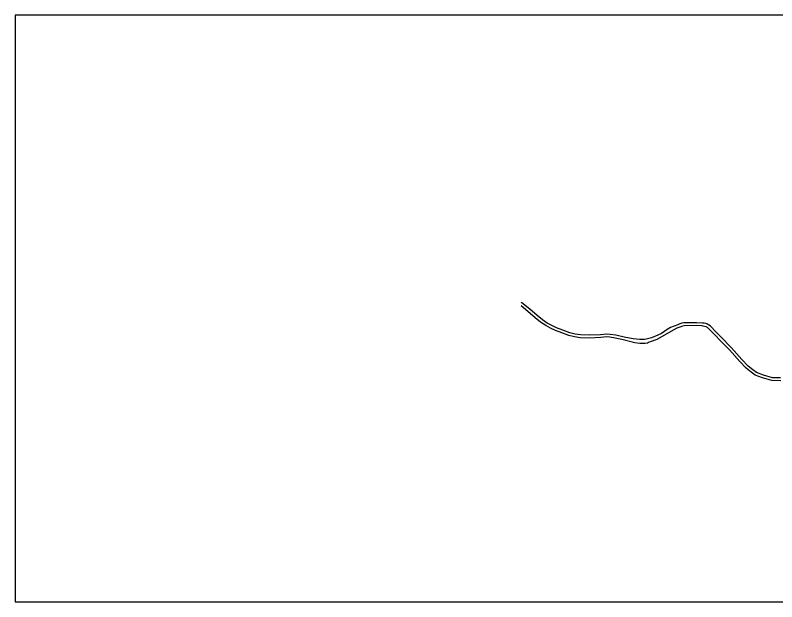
# Model space of a CAD drawing. Header units: metres. Extents: x -20000 to -16000, y -99000 to -96000.
# Drawn here: x -20000 to -19221, y -97800 to -97200 of the extents above; entities that cross this region are included whole.
import ezdxf

# ---------------------------------------------------------------- set-up
doc = ezdxf.new("R2010")
doc.units = ezdxf.units.M
doc.header["$LTSCALE"] = 2.5
doc.layers.add('図郭', color=7, linetype='Continuous')
doc.layers.add('道路', color=7, linetype='Continuous')

msp = doc.modelspace()

# ---------------------------------------------------------------- linework, layer by layer
at = {"layer": '図郭'}
msp.add_lwpolyline([(-20000, -97800), (-19200, -97800), (-19200, -97200), (-20000, -97200)], close=True, dxfattribs=at)
at = {"layer": '道路', "flags": 128}
for points in [[(-19216.93, -97571.02), (-19225.4, -97570.79), (-19234.47, -97568.18), (-19241.6, -97565.49), (-19245.28, -97562.91), (-19250.03, -97558.83), (-19256.6, -97552.26), (-19267.12, -97540.39), (-19269.92, -97537.37), (-19275.54, -97531.6), (-19282.9, -97524.33), (-19288.69, -97518.03), (-19290.05, -97517.05), (-19291.51, -97516.22), (-19292.47, -97515.81), (-19293.85, -97515.39), (-19295.27, -97515.13), (-19296.7, -97514.93), (-19296.96, -97514.9), (-19303.13, -97514.51), (-19315.93, -97514.79), (-19317.97, -97515.15), (-19319.97, -97515.7), (-19320.08, -97515.73), (-19322.1, -97516.57), (-19325.78, -97517.94), (-19329.8, -97519.55), (-19333.18, -97521.41), (-19335.53, -97523.1), (-19339, -97525.6), (-19342.56, -97527.4), (-19348.92, -97529.93), (-19354.66, -97531.33), (-19356.36, -97531.59), (-19361.1, -97531.71), (-19367.98, -97530.97), (-19377.14, -97529.24), (-19385.69, -97527.33), (-19391.33, -97526.51), (-19394.85, -97526.13), (-19401.12, -97526.8), (-19412.33, -97527.17), (-19421.76, -97527.03), (-19427.23, -97526.2), (-19432.78, -97524.76), (-19439.73, -97522.25), (-19446.24, -97519.65), (-19451.17, -97517.51), (-19455.66, -97515.01), (-19460.66, -97511.45), (-19466.11, -97507.1), (-19473.57, -97500.71), (-19481.73, -97494.04), (-19482.43, -97493.4)], [(-19216.85, -97574.02), (-19225.86, -97573.78), (-19235.41, -97571.03), (-19243.01, -97568.17), (-19247.13, -97565.29), (-19252.07, -97561.03), (-19258.79, -97554.32), (-19269.34, -97542.4), (-19272.1, -97539.44), (-19277.67, -97533.72), (-19285.06, -97526.41), (-19290.6, -97520.39), (-19291.8, -97519.53), (-19293.12, -97518.83), (-19293.56, -97518.65), (-19294.83, -97518.27), (-19296.14, -97518.04), (-19297.35, -97517.88), (-19303.2, -97517.51), (-19315.56, -97517.78), (-19317.46, -97518.12), (-19319.17, -97518.6), (-19321.21, -97519.36), (-19323.19, -97520.26), (-19329.13, -97523.57), (-19338.31, -97528.81), (-19343.72, -97531.63), (-19350.44, -97534.18), (-19352.01, -97534.86), (-19353.31, -97535.34), (-19355.42, -97535.69), (-19357.74, -97535.91), (-19359.44, -97535.9), (-19361.15, -97535.77), (-19366.08, -97534.98), (-19379.34, -97531.82), (-19386.23, -97530.29), (-19391.71, -97529.48), (-19394.85, -97529.15), (-19400.91, -97529.79), (-19412.3, -97530.18), (-19422.01, -97530.03), (-19427.83, -97529.15), (-19433.67, -97527.63), (-19440.8, -97525.05), (-19447.4, -97522.42), (-19452.5, -97520.2), (-19457.26, -97517.55), (-19462.47, -97513.85), (-19468.02, -97509.41), (-19475.49, -97503.01), (-19482.43, -97497.35)]]:
    msp.add_lwpolyline(points, dxfattribs=at)

doc.saveas('drawing.dxf')
